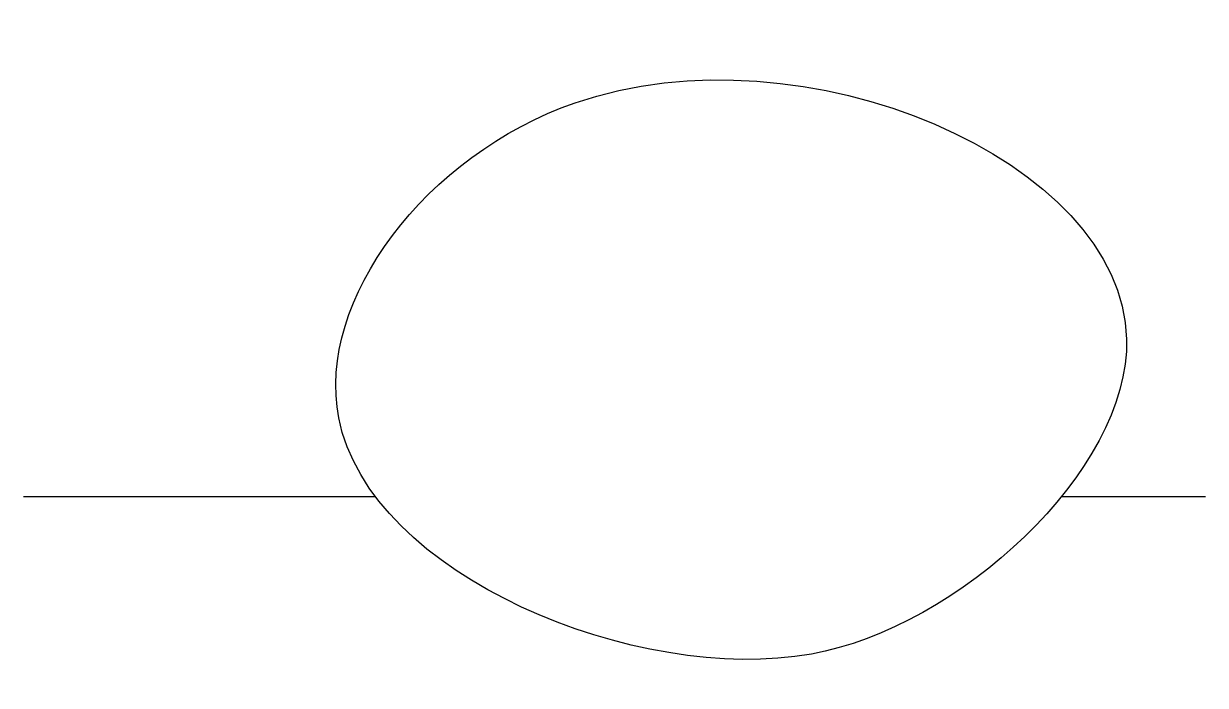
# Model space of a CAD drawing. Header units: millimetres. Extents: x 0 to 30, y 5.2 to 22.
import ezdxf

# ---------------------------------------------------------------- set-up
doc = ezdxf.new("R2010")
doc.units = ezdxf.units.MM
doc.layers.get('0').update_dxf_attribs({"lineweight": 25})

msp = doc.modelspace()

# ---------------------------------------------------------------- linework, layer by layer
for p, q in [((0, 10), (8.93, 10)), ((26.348, 10), (30, 10))]:
    msp.add_line(p, q)
msp.add_open_spline([(20, 6), (23.711, 6.671), (33.94, 15.958), (14.445, 24.292), (3.688, 10.052), (15.599, 5.205), (20, 6)], degree=3, knots=[0, 0, 0, 0, 11.313708, 26.545255, 36.545255, 49.961663, 49.961663, 49.961663, 49.961663])

doc.saveas('drawing.dxf')
